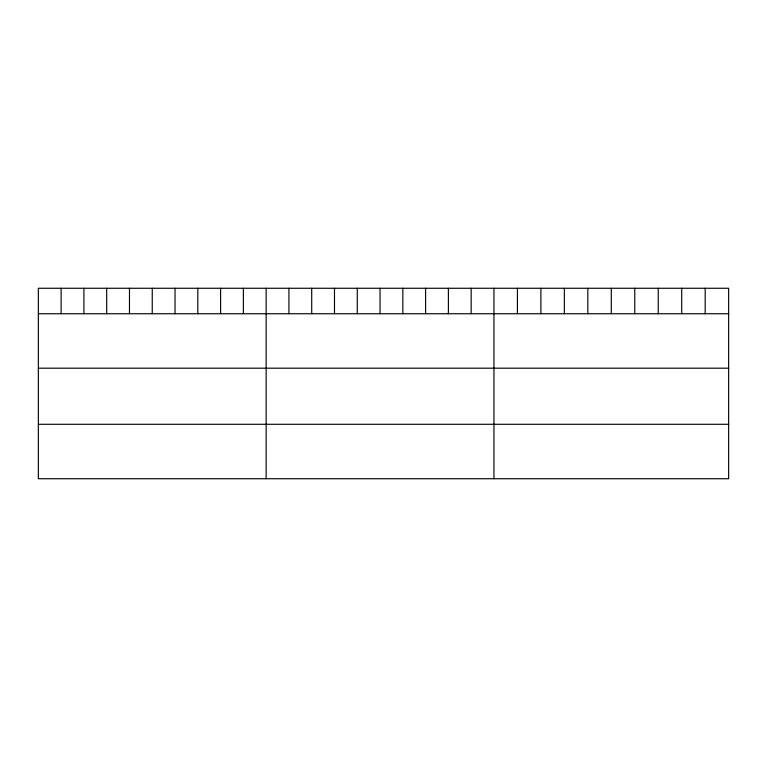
<?xml version="1.0" encoding="UTF-8"?>
<svg xmlns="http://www.w3.org/2000/svg" width="767" height="767" viewBox="0 0 767 767"><rect width="100%" height="100%" fill="white"/><g stroke="black" fill="none" stroke-linecap="round" stroke-linejoin="round"><path stroke-width="1.15" d="M728.65 313.741L728.65 478.733L38.35 478.733L38.35 288.267L728.65 288.267L728.65 313.741L38.35 313.741M38.35 368.189L728.65 368.189M38.35 424.285L728.65 424.285M705.18 288.267L705.18 313.741M681.71 288.267L681.71 313.741M658.239 288.267L658.239 313.741M634.769 288.267L634.769 313.741M611.299 288.267L611.299 313.741M587.829 288.267L587.829 313.741M564.359 288.267L564.359 313.741M540.888 288.267L540.888 313.741M517.418 288.267L517.418 313.741M493.948 288.267L493.948 478.733M471.168 288.267L471.168 313.741M448.388 288.267L448.388 313.741M425.608 288.267L425.608 313.741M402.828 288.267L402.828 313.741M380.048 288.267L380.048 313.741M357.269 288.267L357.269 313.741M334.489 288.267L334.489 313.741M311.709 288.267L311.709 313.741M288.929 288.267L288.929 313.741M266.149 288.267L266.149 478.733M243.369 288.267L243.369 313.741M220.589 288.267L220.589 313.741M197.809 288.267L197.809 313.741M175.029 288.267L175.029 313.741M152.25 288.267L152.25 313.741M129.47 288.267L129.47 313.741M106.69 288.267L106.69 313.741M83.91 288.267L83.91 313.741M61.13 288.267L61.13 313.741"/></g></svg>
